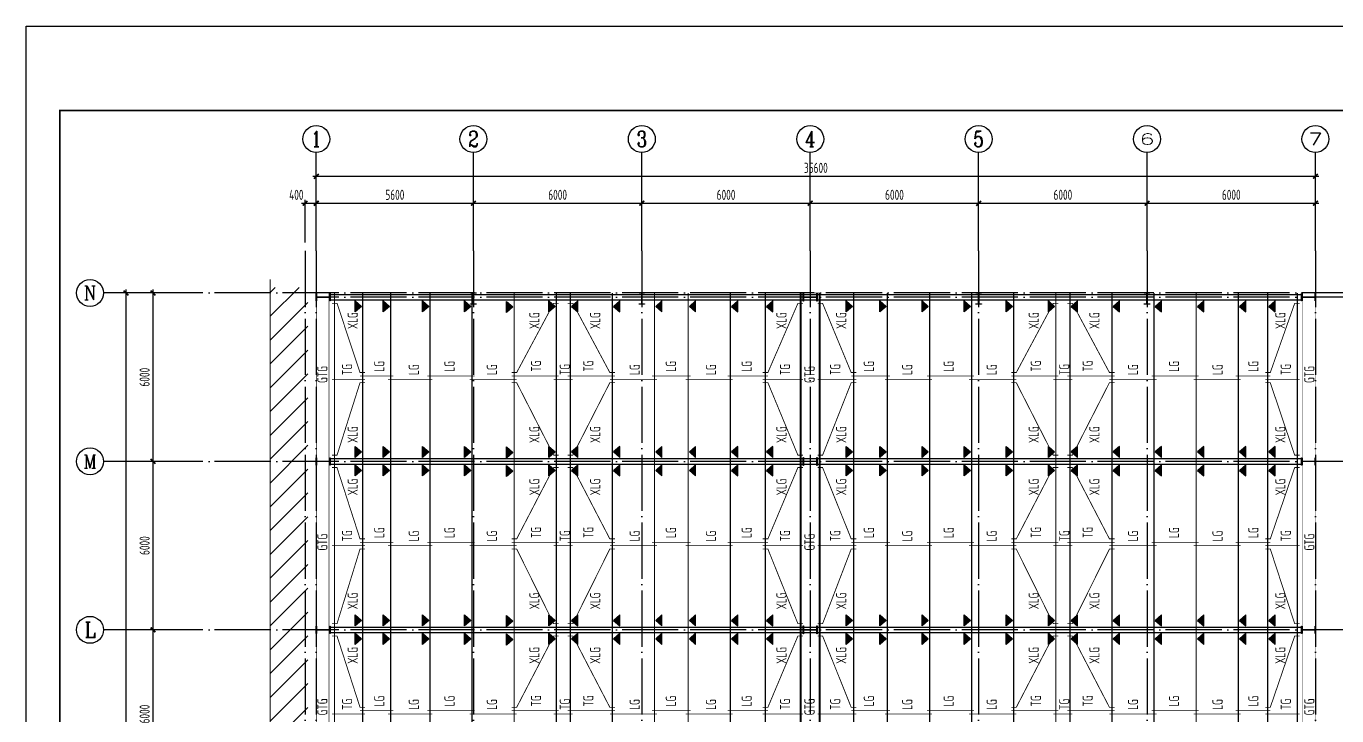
# Model space of a CAD drawing. Extents: x -1389621 to 57380, y -92505 to 283644.
# Drawn here: x -164014 to -117320, y 134005 to 158568 of the extents above; entities that cross this region are included whole.
import ezdxf
from ezdxf.enums import TextEntityAlignment as Align

# ---------------------------------------------------------------- set-up
doc = ezdxf.new("R2010")
doc.units = 0
doc.header["$LTSCALE"] = 100
doc.header["$MEASUREMENT"] = 0
doc.linetypes.add('DOTE', pattern=[2.42, 2, -0.2, 0.02, -0.2])
doc.layers.get('0').update_dxf_attribs({"linetype": 'CONTINUOUS'})
doc.layers.get('Defpoints').update_dxf_attribs({"linetype": 'CONTINUOUS'})
for name, color, linetype in [('10', 7, 'CONTINUOUS'), ('AXIS', 3, 'CONTINUOUS'), ('AXIS_TEXT', 7, 'CONTINUOUS'), ('BORDER', 7, 'CONTINUOUS'), ('DIM', 3, 'CONTINUOUS'), ('DOTE', 1, 'DOTE'), ('PUB_DIM', 3, 'CONTINUOUS'), ('TC', 151, 'CONTINUOUS'), ('散水坡', 3, 'CONTINUOUS'), ('构件号', 1, 'CONTINUOUS'), ('柱子', 3, 'CONTINUOUS'), ('梁', 4, 'CONTINUOUS'), ('短柱', 2, 'CONTINUOUS'), ('系杆支撑', 2, 'CONTINUOUS')]:
    doc.layers.add(name, color=color, linetype=linetype)
for name, color, linetype, lineweight in [('HATCH', 254, 'CONTINUOUS', 0), ('THIN', 7, 'CONTINUOUS', 0), ('数字', 3, 'CONTINUOUS', 20)]:
    doc.layers.add(name, color=color, linetype=linetype, lineweight=lineweight)
doc.styles.add('_TCH_AXIS', font='COMPLEX', dxfattribs={"bigfont": 'GBCBIG'})
doc.styles.add('COMPLEX', font='COMPLEX')
doc.styles.add('TSSD_Dimension', font='tssdeng.shx', dxfattribs={"width": 0.7, "bigfont": 'hztxt.shx'})
doc.styles.add('TSSD_REIN', font='Tssdeng.shx', dxfattribs={"width": 0.7, "bigfont": 'hztxt.shx'})
doc.dimstyles.new('TSSD_100_100', dxfattribs={"dimtxt": 300, "dimasz": 100, "dimexe": 100, "dimexo": 250, "dimgap": 100, "dimtad": 1, "dimdec": 0, "dimzin": 0, "dimdsep": 46, "dimtxsty": 'TSSD_Dimension', "dimblk": 'ARCHTICK', "dimblk1": 'ARCHTICK', "dimblk2": 'ARCHTICK', "dimcen": 0, "dimdle": 100, "dimclrt": 7, "dimadec": 0, "dimazin": 0, "dimtfac": 1, "dimtdec": 0, "dimtix": 1, "dimtmove": 2, "dimatfit": 3, "dimfxl": 0, "dimtolj": 1, "dimtzin": 0, "dimarcsym": 0})

# ---------------------------------------------------------------- blocks, each defined once
blk = doc.blocks.new('_ArchTick')
at = {"color": 0, "linetype": 'ByBlock'}
blk.add_lwpolyline([(-0.71, -0.71, 0.5, 0.5, 0), (0.71, 0.71, 0.5, 0.5, 0)], format="xyseb", dxfattribs=at)
blk = doc.blocks.new('*D135')
at = {"layer": 'Defpoints', "color": 0, "ltscale": 100}
for p in [(-159496, 137067), (-158002, 137067), (-158002, 131067)]:
    blk.add_point(p, dxfattribs=at)
at = {"layer": 'DIM', "color": 0, "lineweight": -2, "ltscale": 100}
for p, q in [((-158302, 137067), (-159616, 137067)), ((-159496, 130947), (-159496, 137187)), ((-158302, 131067), (-159616, 131067))]:
    blk.add_line(p, q, dxfattribs=at)
at = {"layer": 'DIM', "color": 0, "lineweight": -2, "ltscale": 100, "xscale": 120, "yscale": 120, "zscale": 120}
for p, rotation in [((-159496, 137067), 90), ((-159496, 131067), 270)]:
    blk.add_blockref('_ArchTick', p, dxfattribs=dict(at, rotation=rotation))
at = {"layer": 'DIM', "color": 7, "ltscale": 100, "insert": (-159796, 134067), "char_height": 360, "attachment_point": 5, "rotation": 90, "style": 'TSSD_Dimension'}
blk.add_mtext('\\A1;6000', dxfattribs=at)
blk = doc.blocks.new('*D136')
at = {"layer": 'Defpoints', "color": 0, "ltscale": 100}
for p in [(-159496, 143067), (-158002, 143067), (-158002, 137067)]:
    blk.add_point(p, dxfattribs=at)
at = {"layer": 'DIM', "color": 0, "lineweight": -2, "ltscale": 100}
for p, q in [((-158302, 143067), (-159616, 143067)), ((-159496, 136947), (-159496, 143187)), ((-158302, 137067), (-159616, 137067))]:
    blk.add_line(p, q, dxfattribs=at)
at = {"layer": 'DIM', "color": 0, "lineweight": -2, "ltscale": 100, "xscale": 120, "yscale": 120, "zscale": 120}
for p, rotation in [((-159496, 143067), 90), ((-159496, 137067), 270)]:
    blk.add_blockref('_ArchTick', p, dxfattribs=dict(at, rotation=rotation))
at = {"layer": 'DIM', "color": 7, "ltscale": 100, "insert": (-159796, 140067), "char_height": 360, "attachment_point": 5, "rotation": 90, "style": 'TSSD_Dimension'}
blk.add_mtext('\\A1;6000', dxfattribs=at)
blk = doc.blocks.new('*D137')
at = {"layer": 'Defpoints', "color": 0, "ltscale": 100}
for p in [(-159496, 149067), (-158002, 149067), (-158002, 143067)]:
    blk.add_point(p, dxfattribs=at)
at = {"layer": 'DIM', "color": 0, "lineweight": -2, "ltscale": 100}
for p, q in [((-158302, 149067), (-159616, 149067)), ((-159496, 142947), (-159496, 149187)), ((-158302, 143067), (-159616, 143067))]:
    blk.add_line(p, q, dxfattribs=at)
at = {"layer": 'DIM', "color": 0, "lineweight": -2, "ltscale": 100, "xscale": 120, "yscale": 120, "zscale": 120}
for p, rotation in [((-159496, 149067), 90), ((-159496, 143067), 270)]:
    blk.add_blockref('_ArchTick', p, dxfattribs=dict(at, rotation=rotation))
at = {"layer": 'DIM', "color": 7, "ltscale": 100, "insert": (-159796, 146067), "char_height": 360, "attachment_point": 5, "rotation": 90, "style": 'TSSD_Dimension'}
blk.add_mtext('\\A1;6000', dxfattribs=at)
blk = doc.blocks.new('*D138')
at = {"layer": 'Defpoints', "color": 0, "ltscale": 100}
for p in [(-160456, 149067), (-157762, 149067), (-157762, 77067)]:
    blk.add_point(p, dxfattribs=at)
at = {"layer": 'DIM', "color": 0, "lineweight": -2, "ltscale": 100}
for p, q in [((-158062, 149067), (-160576, 149067)), ((-160456, 76947), (-160456, 149187)), ((-158062, 77067), (-160576, 77067))]:
    blk.add_line(p, q, dxfattribs=at)
at = {"layer": 'DIM', "color": 0, "lineweight": -2, "ltscale": 100, "xscale": 120, "yscale": 120, "zscale": 120}
for p, rotation in [((-160456, 149067), 90), ((-160456, 77067), 270)]:
    blk.add_blockref('_ArchTick', p, dxfattribs=dict(at, rotation=rotation))
at = {"layer": 'DIM', "color": 7, "ltscale": 100, "insert": (-160756, 113067), "char_height": 360, "attachment_point": 5, "rotation": 90, "style": 'TSSD_Dimension'}
blk.add_mtext('\\A1;72000', dxfattribs=at)
blk = doc.blocks.new('*D160')
at = {"layer": 'Defpoints', "color": 0, "ltscale": 100}
for p in [(-148080, 152263), (-153680, 150567), (-148080, 150567)]:
    blk.add_point(p, dxfattribs=at)
at = {"layer": 'DIM', "color": 0, "lineweight": -2, "ltscale": 100}
for p, q in [((-153800, 152263), (-147960, 152263)), ((-153680, 150867), (-153680, 152383)), ((-148080, 150867), (-148080, 152383))]:
    blk.add_line(p, q, dxfattribs=at)
at = {"layer": 'DIM', "color": 0, "lineweight": -2, "ltscale": 100, "xscale": 120, "yscale": 120, "zscale": 120, "rotation": 180}
blk.add_blockref('_ArchTick', (-153680, 152263), dxfattribs=at)
at = {"layer": 'DIM', "color": 0, "lineweight": -2, "ltscale": 100, "xscale": 120, "yscale": 120, "zscale": 120}
blk.add_blockref('_ArchTick', (-148080, 152263), dxfattribs=at)
at = {"layer": 'DIM', "color": 7, "ltscale": 100, "insert": (-150880, 152563), "char_height": 360, "attachment_point": 5, "style": 'TSSD_Dimension'}
blk.add_mtext('\\A1;5600', dxfattribs=at)
blk = doc.blocks.new('*D161')
at = {"layer": 'Defpoints', "color": 0, "ltscale": 100}
for p in [(-142080, 152263), (-148080, 150567), (-142080, 150567)]:
    blk.add_point(p, dxfattribs=at)
at = {"layer": 'DIM', "color": 0, "lineweight": -2, "ltscale": 100}
for p, q in [((-148200, 152263), (-141960, 152263)), ((-148080, 150867), (-148080, 152383)), ((-142080, 150867), (-142080, 152383))]:
    blk.add_line(p, q, dxfattribs=at)
at = {"layer": 'DIM', "color": 0, "lineweight": -2, "ltscale": 100, "xscale": 120, "yscale": 120, "zscale": 120, "rotation": 180}
blk.add_blockref('_ArchTick', (-148080, 152263), dxfattribs=at)
at = {"layer": 'DIM', "color": 0, "lineweight": -2, "ltscale": 100, "xscale": 120, "yscale": 120, "zscale": 120}
blk.add_blockref('_ArchTick', (-142080, 152263), dxfattribs=at)
at = {"layer": 'DIM', "color": 7, "ltscale": 100, "insert": (-145080, 152563), "char_height": 360, "attachment_point": 5, "style": 'TSSD_Dimension'}
blk.add_mtext('\\A1;6000', dxfattribs=at)
blk = doc.blocks.new('*D162')
at = {"layer": 'Defpoints', "color": 0, "ltscale": 100}
for p in [(-136080, 152263), (-142080, 150567), (-136080, 150567)]:
    blk.add_point(p, dxfattribs=at)
at = {"layer": 'DIM', "color": 0, "lineweight": -2, "ltscale": 100}
for p, q in [((-142200, 152263), (-135960, 152263)), ((-142080, 150867), (-142080, 152383)), ((-136080, 150867), (-136080, 152383))]:
    blk.add_line(p, q, dxfattribs=at)
at = {"layer": 'DIM', "color": 0, "lineweight": -2, "ltscale": 100, "xscale": 120, "yscale": 120, "zscale": 120, "rotation": 180}
blk.add_blockref('_ArchTick', (-142080, 152263), dxfattribs=at)
at = {"layer": 'DIM', "color": 0, "lineweight": -2, "ltscale": 100, "xscale": 120, "yscale": 120, "zscale": 120}
blk.add_blockref('_ArchTick', (-136080, 152263), dxfattribs=at)
at = {"layer": 'DIM', "color": 7, "ltscale": 100, "insert": (-139080, 152563), "char_height": 360, "attachment_point": 5, "style": 'TSSD_Dimension'}
blk.add_mtext('\\A1;6000', dxfattribs=at)
blk = doc.blocks.new('*D163')
at = {"layer": 'Defpoints', "color": 0, "ltscale": 100}
for p in [(-130080, 152263), (-136080, 150567), (-130080, 150567)]:
    blk.add_point(p, dxfattribs=at)
at = {"layer": 'DIM', "color": 0, "lineweight": -2, "ltscale": 100}
for p, q in [((-136200, 152263), (-129960, 152263)), ((-136080, 150867), (-136080, 152383)), ((-130080, 150867), (-130080, 152383))]:
    blk.add_line(p, q, dxfattribs=at)
at = {"layer": 'DIM', "color": 0, "lineweight": -2, "ltscale": 100, "xscale": 120, "yscale": 120, "zscale": 120, "rotation": 180}
blk.add_blockref('_ArchTick', (-136080, 152263), dxfattribs=at)
at = {"layer": 'DIM', "color": 0, "lineweight": -2, "ltscale": 100, "xscale": 120, "yscale": 120, "zscale": 120}
blk.add_blockref('_ArchTick', (-130080, 152263), dxfattribs=at)
at = {"layer": 'DIM', "color": 7, "ltscale": 100, "insert": (-133080, 152563), "char_height": 360, "attachment_point": 5, "style": 'TSSD_Dimension'}
blk.add_mtext('\\A1;6000', dxfattribs=at)
blk = doc.blocks.new('*D164')
at = {"layer": 'Defpoints', "color": 0, "ltscale": 100}
for p in [(-124080, 152263), (-130080, 150567), (-124080, 150567)]:
    blk.add_point(p, dxfattribs=at)
at = {"layer": 'DIM', "color": 0, "lineweight": -2, "ltscale": 100}
for p, q in [((-130200, 152263), (-123960, 152263)), ((-130080, 150867), (-130080, 152383)), ((-124080, 150867), (-124080, 152383))]:
    blk.add_line(p, q, dxfattribs=at)
at = {"layer": 'DIM', "color": 0, "lineweight": -2, "ltscale": 100, "xscale": 120, "yscale": 120, "zscale": 120, "rotation": 180}
blk.add_blockref('_ArchTick', (-130080, 152263), dxfattribs=at)
at = {"layer": 'DIM', "color": 0, "lineweight": -2, "ltscale": 100, "xscale": 120, "yscale": 120, "zscale": 120}
blk.add_blockref('_ArchTick', (-124080, 152263), dxfattribs=at)
at = {"layer": 'DIM', "color": 7, "ltscale": 100, "insert": (-127080, 152563), "char_height": 360, "attachment_point": 5, "style": 'TSSD_Dimension'}
blk.add_mtext('\\A1;6000', dxfattribs=at)
blk = doc.blocks.new('*D165')
at = {"layer": 'Defpoints', "color": 0, "ltscale": 100}
for p in [(-118080, 152263), (-124080, 150567), (-118080, 150567)]:
    blk.add_point(p, dxfattribs=at)
at = {"layer": 'DIM', "color": 0, "lineweight": -2, "ltscale": 100}
for p, q in [((-124200, 152263), (-117960, 152263)), ((-124080, 150867), (-124080, 152383)), ((-118080, 150867), (-118080, 152383))]:
    blk.add_line(p, q, dxfattribs=at)
at = {"layer": 'DIM', "color": 0, "lineweight": -2, "ltscale": 100, "xscale": 120, "yscale": 120, "zscale": 120, "rotation": 180}
blk.add_blockref('_ArchTick', (-124080, 152263), dxfattribs=at)
at = {"layer": 'DIM', "color": 0, "lineweight": -2, "ltscale": 100, "xscale": 120, "yscale": 120, "zscale": 120}
blk.add_blockref('_ArchTick', (-118080, 152263), dxfattribs=at)
at = {"layer": 'DIM', "color": 7, "ltscale": 100, "insert": (-121080, 152563), "char_height": 360, "attachment_point": 5, "style": 'TSSD_Dimension'}
blk.add_mtext('\\A1;6000', dxfattribs=at)
blk = doc.blocks.new('*D166')
at = {"layer": 'Defpoints', "color": 0, "ltscale": 100}
for p in [(-118080, 153223), (-153680, 150327), (-118080, 150327)]:
    blk.add_point(p, dxfattribs=at)
at = {"layer": 'DIM', "color": 0, "lineweight": -2, "ltscale": 100}
for p, q in [((-153800, 153223), (-117960, 153223)), ((-153680, 150627), (-153680, 153343)), ((-118080, 150627), (-118080, 153343))]:
    blk.add_line(p, q, dxfattribs=at)
at = {"layer": 'DIM', "color": 0, "lineweight": -2, "ltscale": 100, "xscale": 120, "yscale": 120, "zscale": 120, "rotation": 180}
blk.add_blockref('_ArchTick', (-153680, 153223), dxfattribs=at)
at = {"layer": 'DIM', "color": 0, "lineweight": -2, "ltscale": 100, "xscale": 120, "yscale": 120, "zscale": 120}
blk.add_blockref('_ArchTick', (-118080, 153223), dxfattribs=at)
at = {"layer": 'DIM', "color": 7, "ltscale": 100, "insert": (-135880, 153523), "char_height": 360, "attachment_point": 5, "style": 'TSSD_Dimension'}
blk.add_mtext('\\A1;35600', dxfattribs=at)
blk = doc.blocks.new('A$C79605478')
at = {"layer": 'PUB_DIM', "linetype": 'Continuous'}
blk.add_hatch(color=6, dxfattribs=at).paths.add_polyline_path([(397, 0), (198, 223), (0, 0)])
at = {"layer": 'PUB_DIM', "color": 6, "linetype": 'Continuous'}
blk.add_lwpolyline([(397, 0), (198, 223), (0, 0)], close=True, dxfattribs=at)
blk = doc.blocks.new('*D329')
at = {"layer": 'Defpoints', "color": 0, "ltscale": 100}
for p in [(-153680, 152263), (-154080, 150567), (-153680, 150567)]:
    blk.add_point(p, dxfattribs=at)
at = {"layer": 'DIM', "color": 0, "lineweight": -2, "ltscale": 100}
for p, q in [((-154200, 152263), (-153560, 152263)), ((-154080, 150867), (-154080, 152383)), ((-153680, 150867), (-153680, 152383))]:
    blk.add_line(p, q, dxfattribs=at)
at = {"layer": 'DIM', "color": 0, "lineweight": -2, "ltscale": 100, "xscale": 120, "yscale": 120, "zscale": 120, "rotation": 180}
blk.add_blockref('_ArchTick', (-154080, 152263), dxfattribs=at)
at = {"layer": 'DIM', "color": 0, "lineweight": -2, "ltscale": 100, "xscale": 120, "yscale": 120, "zscale": 120}
blk.add_blockref('_ArchTick', (-153680, 152263), dxfattribs=at)
at = {"layer": 'DIM', "color": 7, "ltscale": 100, "insert": (-154390, 152563), "char_height": 360, "attachment_point": 5, "style": 'TSSD_Dimension'}
blk.add_mtext('\\A1;400', dxfattribs=at)
blk = doc.blocks.new('_AXISO')
blk.add_circle((0, 0), 0.5)
at = {"layer": 'AXIS_TEXT', "style": 'COMPLEX', "width": 1.041667}
blk.add_attdef('A', text='', height=0.56, dxfattribs=at).set_placement((-0.25, -0.28), (0.25, -0.28), align=Align.FIT)
blk = doc.blocks.new('A$C39F903B5')
at = {"layer": 'HATCH', "ltscale": 100}
h = blk.add_hatch(dxfattribs=at)
h.set_pattern_fill('METAL', color=256, scale=150, style=0)
h.set_pattern_definition([(45, (138305.3, -76586.6), (-424.264, 424.264), [])])
h.paths.add_polyline_path([(1559, 72680), (216, 72680), (220, 36610), (440, 36540), (0, 36420), (220, 36350), (224, 280), (1559, 280)])
h.paths.add_polyline_path([(1130, 36637), (1130, 38047), (590, 38047), (590, 36637)], flags=16)
at = {"layer": '10', "ltscale": 100, "const_width": 0.45}
blk.add_lwpolyline([(216, 72680), (1559, 72680), (1559, 280), (224, 280)], dxfattribs=at)
at = {"layer": 'THIN', "ltscale": 100}
blk.add_lwpolyline([(224, 0), (220, 36350), (0, 36420), (440, 36540), (220, 36610), (216, 72960)], dxfattribs=at)

msp = doc.modelspace()

# ---------------------------------------------------------------- linework, layer by layer
at = {"layer": 'AXIS'}
for p, q in [((-153679.87, 150566.574), (-153679.87, 154068.464)), ((-148079.87, 150566.574), (-148079.87, 154068.464)), ((-142079.87, 150566.574), (-142079.87, 154068.464)), ((-136079.87, 150566.574), (-136079.87, 154068.464)), ((-130079.87, 150566.574), (-130079.87, 154068.464)), ((-124079.87, 150566.574), (-124079.87, 154068.464)), ((-118079.87, 150566.574), (-118079.87, 154068.464)), ((-158001.867, 149066.574), (-161259.612, 149066.574)), ((-158001.867, 143066.574), (-161259.612, 143066.574)), ((-158001.867, 137066.574), (-161259.612, 137066.574))]:
    msp.add_line(p, q, dxfattribs=at)
at = {"layer": 'BORDER'}
msp.add_lwpolyline([(-164013.656, 57648.326), (-164013.656, 158568.326), (-92733.656, 158568.326), (-92733.656, 57648.326)], close=True, dxfattribs=at)
at = {"layer": 'BORDER', "const_width": 60}
msp.add_lwpolyline([(-162813.656, 58848.326), (-162813.656, 155568.326), (-93933.656, 155568.326), (-93933.656, 58848.326)], close=True, dxfattribs=at)
at = {"layer": 'DOTE', "linetype": 'DOTE', "ltscale": 10}
for p, q in [((-154079.87, 150566.574), (-154079.87, 76332.574)), ((-153679.87, 150566.574), (-153679.87, 76332.574)), ((-148079.87, 150566.574), (-148079.87, 76332.574)), ((-142079.87, 150566.574), (-142079.87, 76332.574)), ((-136079.87, 150566.574), (-136079.87, 76332.574)), ((-130079.87, 150566.574), (-130079.87, 76332.574)), ((-124079.87, 150566.574), (-124079.87, 76332.574)), ((-118079.87, 150566.574), (-118079.87, 76332.574)), ((-116579.87, 149066.574), (-158001.867, 149066.574)), ((-116579.87, 148916.574), (-153679.87, 148916.574)), ((-116579.87, 143066.574), (-158001.867, 143066.574)), ((-116579.87, 137066.574), (-158001.867, 137066.574))]:
    msp.add_line(p, q, dxfattribs=at)
at = {"layer": '散水坡', "linetype": 'ByBlock', "ltscale": 100, "const_width": 20}
for points in [[(-153679.87, 149066.574), (-153679.87, 77066.574), (-153229.87, 77066.574), (-153229.87, 149066.574)], [(-136394.87, 149066.574), (-136394.87, 77066.574), (-135764.87, 77066.574), (-135764.87, 149066.574)], [(-118529.87, 149066.574), (-118529.87, 77066.574), (-118079.87, 77066.574), (-118079.87, 149066.574)]]:
    msp.add_lwpolyline(points, close=True, dxfattribs=at)
at = {"layer": '构件号', "const_width": 45}
for points in [[(-153029.87, 149066.574), (-153029.87, 77066.574)], [(-152029.87, 149066.574), (-152029.87, 77066.574)], [(-151029.87, 149066.574), (-151029.87, 77066.574)], [(-149629.87, 149066.574), (-149629.87, 77066.574)], [(-148129.87, 149066.574), (-148129.87, 77066.574)], [(-146629.87, 149066.574), (-146629.87, 77066.574)], [(-145129.87, 149066.574), (-145129.87, 77066.574)], [(-144629.87, 149066.574), (-144629.87, 77066.574)], [(-143129.87, 149066.574), (-143129.87, 77066.574)], [(-141629.87, 149066.574), (-141629.87, 77066.574)], [(-140429.87, 149066.574), (-140429.87, 77066.574)], [(-138929.87, 149066.574), (-138929.87, 77066.574)], [(-137679.87, 149066.574), (-137679.87, 77066.574)], [(-136429.87, 149066.574), (-136429.87, 77066.574)], [(-135729.87, 149066.574), (-135729.87, 77066.574)], [(-134529.87, 149066.574), (-134529.87, 77066.574)], [(-133329.87, 149066.574), (-133329.87, 77066.574)], [(-131829.87, 149066.574), (-131829.87, 77066.574)], [(-130329.87, 149066.574), (-130329.87, 77066.574)], [(-128829.87, 149066.574), (-128829.87, 77066.574)], [(-127329.87, 149066.574), (-127329.87, 77066.574)], [(-126829.87, 149066.574), (-126829.87, 77066.574)], [(-125329.87, 149066.574), (-125329.87, 77066.574)], [(-123829.87, 149066.574), (-123829.87, 77066.574)], [(-122329.87, 149066.574), (-122329.87, 77066.574)], [(-120829.87, 149066.574), (-120829.87, 77066.574)], [(-119779.87, 149066.574), (-119779.87, 77066.574)], [(-118729.87, 149066.574), (-118729.87, 77066.574)]]:
    msp.add_lwpolyline(points, dxfattribs=at)
at = {"layer": '柱子', "ltscale": 100}
for points in [[(-153667.87, 148912.574), (-153667.87, 148786.574), (-153679.87, 148786.574), (-153679.87, 149046.574), (-153667.87, 149046.574), (-153667.87, 148920.574), (-153191.87, 148920.574), (-153191.87, 149046.574), (-153179.87, 149046.574), (-153179.87, 148786.574), (-153191.87, 148786.574), (-153191.87, 148912.574)], [(-148075.87, 148678.574), (-147979.87, 148678.574), (-147979.87, 148666.574), (-148179.87, 148666.574), (-148179.87, 148678.574), (-148083.87, 148678.574), (-148083.87, 149054.574), (-148179.87, 149054.574), (-148179.87, 149066.574), (-147979.87, 149066.574), (-147979.87, 149054.574), (-148075.87, 149054.574)], [(-142075.87, 148678.574), (-141979.87, 148678.574), (-141979.87, 148666.574), (-142179.87, 148666.574), (-142179.87, 148678.574), (-142083.87, 148678.574), (-142083.87, 149054.574), (-142179.87, 149054.574), (-142179.87, 149066.574), (-141979.87, 149066.574), (-141979.87, 149054.574), (-142075.87, 149054.574)], [(-136317.87, 148912.574), (-136317.87, 148776.574), (-136329.87, 148776.574), (-136329.87, 149056.574), (-136317.87, 149056.574), (-136317.87, 148920.574), (-135841.87, 148920.574), (-135841.87, 149056.574), (-135829.87, 149056.574), (-135829.87, 148776.574), (-135841.87, 148776.574), (-135841.87, 148912.574)], [(-130075.87, 148678.574), (-129979.87, 148678.574), (-129979.87, 148666.574), (-130179.87, 148666.574), (-130179.87, 148678.574), (-130083.87, 148678.574), (-130083.87, 149054.574), (-130179.87, 149054.574), (-130179.87, 149066.574), (-129979.87, 149066.574), (-129979.87, 149054.574), (-130075.87, 149054.574)], [(-124075.87, 148678.574), (-123979.87, 148678.574), (-123979.87, 148666.574), (-124179.87, 148666.574), (-124179.87, 148678.574), (-124083.87, 148678.574), (-124083.87, 149054.574), (-124179.87, 149054.574), (-124179.87, 149066.574), (-123979.87, 149066.574), (-123979.87, 149054.574), (-124075.87, 149054.574)], [(-118567.87, 148912.574), (-118567.87, 148786.574), (-118579.87, 148786.574), (-118579.87, 149046.574), (-118567.87, 149046.574), (-118567.87, 148920.574), (-118091.87, 148920.574), (-118091.87, 149046.574), (-118079.87, 149046.574), (-118079.87, 148786.574), (-118091.87, 148786.574), (-118091.87, 148912.574)], [(-153667.87, 143062.574), (-153667.87, 142936.574), (-153679.87, 142936.574), (-153679.87, 143196.574), (-153667.87, 143196.574), (-153667.87, 143070.574), (-153191.87, 143070.574), (-153191.87, 143196.574), (-153179.87, 143196.574), (-153179.87, 142936.574), (-153191.87, 142936.574), (-153191.87, 143062.574)], [(-136317.87, 143062.574), (-136317.87, 142926.574), (-136329.87, 142926.574), (-136329.87, 143206.574), (-136317.87, 143206.574), (-136317.87, 143070.574), (-135841.87, 143070.574), (-135841.87, 143206.574), (-135829.87, 143206.574), (-135829.87, 142926.574), (-135841.87, 142926.574), (-135841.87, 143062.574)], [(-118567.87, 143062.574), (-118567.87, 142936.574), (-118579.87, 142936.574), (-118579.87, 143196.574), (-118567.87, 143196.574), (-118567.87, 143070.574), (-118091.87, 143070.574), (-118091.87, 143196.574), (-118079.87, 143196.574), (-118079.87, 142936.574), (-118091.87, 142936.574), (-118091.87, 143062.574)], [(-153667.87, 137062.574), (-153667.87, 136936.574), (-153679.87, 136936.574), (-153679.87, 137196.574), (-153667.87, 137196.574), (-153667.87, 137070.574), (-153191.87, 137070.574), (-153191.87, 137196.574), (-153179.87, 137196.574), (-153179.87, 136936.574), (-153191.87, 136936.574), (-153191.87, 137062.574)], [(-136317.87, 137062.574), (-136317.87, 136926.574), (-136329.87, 136926.574), (-136329.87, 137206.574), (-136317.87, 137206.574), (-136317.87, 137070.574), (-135841.87, 137070.574), (-135841.87, 137206.574), (-135829.87, 137206.574), (-135829.87, 136926.574), (-135841.87, 136926.574), (-135841.87, 137062.574)], [(-118567.87, 137062.574), (-118567.87, 136936.574), (-118579.87, 136936.574), (-118579.87, 137196.574), (-118567.87, 137196.574), (-118567.87, 137070.574), (-118091.87, 137070.574), (-118091.87, 137196.574), (-118079.87, 137196.574), (-118079.87, 136936.574), (-118091.87, 136936.574), (-118091.87, 137062.574)]]:
    msp.add_lwpolyline(points, close=True, dxfattribs=at)
at = {"layer": '梁', "ltscale": 100}
for p, q in [((-153179.87, 149016.574), (-118579.87, 149016.574)), ((-153179.87, 148816.574), (-118579.87, 148816.574)), ((-153179.87, 143166.574), (-118579.87, 143166.574)), ((-153179.87, 142966.574), (-118579.87, 142966.574)), ((-153179.87, 137166.574), (-118579.87, 137166.574)), ((-153179.87, 136966.574), (-118579.87, 136966.574))]:
    msp.add_line(p, q, dxfattribs=at)
at = {"layer": '系杆支撑', "const_width": 30}
for points in [[(-153119.683, 148696.574), (-152940.057, 148696.574), (-152120.032, 146231.574), (-151939.708, 146231.574)], [(-145040.057, 148696.574), (-145219.683, 148696.574), (-146539.708, 146231.574), (-146720.032, 146231.574)], [(-144719.683, 148696.574), (-144540.057, 148696.574), (-143220.032, 146231.574), (-143039.708, 146231.574)], [(-136340.057, 148696.574), (-136519.683, 148696.574), (-137589.708, 146231.574), (-137770.032, 146231.574)], [(-135819.683, 148696.574), (-135640.057, 148696.574), (-134620.032, 146231.574), (-134439.708, 146231.574)], [(-127240.057, 148696.574), (-127419.683, 148696.574), (-128739.708, 146231.574), (-128920.032, 146231.574)], [(-126919.683, 148696.574), (-126740.057, 148696.574), (-125420.032, 146231.574), (-125239.708, 146231.574)], [(-118640.057, 148696.574), (-118819.683, 148696.574), (-119689.708, 146231.574), (-119870.032, 146231.574)], [(-153119.683, 145991.574), (-151939.708, 145991.574)], [(-153119.683, 143286.574), (-152940.057, 143286.574), (-152120.032, 145871.574), (-151939.708, 145871.574)], [(-152119.683, 146111.574), (-150939.708, 146111.574)], [(-151119.683, 145991.574), (-149539.708, 145991.574)], [(-149719.683, 146111.574), (-148039.708, 146111.574)], [(-148219.683, 145991.574), (-146539.708, 145991.574)], [(-145040.057, 146111.574), (-146720.032, 146111.574)], [(-145040.057, 143286.574), (-145219.683, 143286.574), (-146539.708, 145871.574), (-146720.032, 145871.574)], [(-145219.683, 145991.574), (-144540.057, 145991.574)], [(-144719.683, 146111.574), (-143039.708, 146111.574)], [(-144719.683, 143286.574), (-144540.057, 143286.574), (-143220.032, 145871.574), (-143039.708, 145871.574)], [(-141540.057, 145991.574), (-143220.032, 145991.574)], [(-140340.057, 146111.574), (-141720.032, 146111.574)], [(-138840.057, 145991.574), (-140520.032, 145991.574)], [(-137590.057, 146111.574), (-139020.032, 146111.574)], [(-136340.057, 145991.574), (-137770.032, 145991.574)], [(-136340.057, 143286.574), (-136519.683, 143286.574), (-137589.708, 145871.574), (-137770.032, 145871.574)], [(-135819.683, 145991.574), (-134439.708, 145991.574)], [(-135819.683, 143286.574), (-135640.057, 143286.574), (-134620.032, 145871.574), (-134439.708, 145871.574)], [(-134619.683, 146111.574), (-133240.057, 146111.574)], [(-131740.057, 145991.574), (-133420.032, 145991.574)], [(-130240.057, 146111.574), (-131920.032, 146111.574)], [(-128740.057, 145991.574), (-130420.032, 145991.574)], [(-127240.057, 146111.574), (-128920.032, 146111.574)], [(-127240.057, 143286.574), (-127419.683, 143286.574), (-128739.708, 145871.574), (-128920.032, 145871.574)], [(-127419.683, 145991.574), (-126740.057, 145991.574)], [(-126919.683, 146111.574), (-125239.708, 146111.574)], [(-126919.683, 143286.574), (-126740.057, 143286.574), (-125420.032, 145871.574), (-125239.708, 145871.574)], [(-123740.057, 145991.574), (-125420.032, 145991.574)], [(-122240.057, 146111.574), (-123920.032, 146111.574)], [(-120740.057, 145991.574), (-122420.032, 145991.574)], [(-119690.057, 146111.574), (-120919.683, 146111.574)], [(-118640.057, 145991.574), (-119870.032, 145991.574)], [(-118640.057, 143286.574), (-118819.683, 143286.574), (-119689.708, 145871.574), (-119870.032, 145871.574)], [(-153119.683, 142846.574), (-152940.057, 142846.574), (-152120.032, 140306.574), (-151939.708, 140306.574)], [(-145040.057, 142846.574), (-145219.683, 142846.574), (-146539.708, 140306.574), (-146720.032, 140306.574)], [(-144719.683, 142846.574), (-144540.057, 142846.574), (-143220.032, 140306.574), (-143039.708, 140306.574)], [(-136340.057, 142846.574), (-136519.683, 142846.574), (-137589.708, 140306.574), (-137770.032, 140306.574)], [(-135819.683, 142846.574), (-135640.057, 142846.574), (-134620.032, 140306.574), (-134439.708, 140306.574)], [(-127240.057, 142846.574), (-127419.683, 142846.574), (-128739.708, 140306.574), (-128920.032, 140306.574)], [(-126919.683, 142846.574), (-126740.057, 142846.574), (-125420.032, 140306.574), (-125239.708, 140306.574)], [(-118640.057, 142846.574), (-118819.683, 142846.574), (-119689.708, 140306.574), (-119870.032, 140306.574)], [(-153119.683, 140066.574), (-151939.708, 140066.574)], [(-152119.683, 140186.574), (-150939.708, 140186.574)], [(-151119.683, 140066.574), (-149539.708, 140066.574)], [(-149719.683, 140186.574), (-148039.708, 140186.574)], [(-148219.683, 140066.574), (-146539.708, 140066.574)], [(-145040.057, 140186.574), (-146720.032, 140186.574)], [(-145219.683, 140066.574), (-144540.057, 140066.574)], [(-144719.683, 140186.574), (-143039.708, 140186.574)], [(-141540.057, 140066.574), (-143220.032, 140066.574)], [(-140340.057, 140186.574), (-141720.032, 140186.574)], [(-138840.057, 140066.574), (-140520.032, 140066.574)], [(-137590.057, 140186.574), (-139020.032, 140186.574)], [(-136340.057, 140066.574), (-137770.032, 140066.574)], [(-135819.683, 140066.574), (-134439.708, 140066.574)], [(-134619.683, 140186.574), (-133240.057, 140186.574)], [(-131740.057, 140066.574), (-133420.032, 140066.574)], [(-130240.057, 140186.574), (-131920.032, 140186.574)], [(-128740.057, 140066.574), (-130420.032, 140066.574)], [(-127240.057, 140186.574), (-128920.032, 140186.574)], [(-127419.683, 140066.574), (-126740.057, 140066.574)], [(-126919.683, 140186.574), (-125239.708, 140186.574)], [(-123740.057, 140066.574), (-125420.032, 140066.574)], [(-122240.057, 140186.574), (-123920.032, 140186.574)], [(-120740.057, 140066.574), (-122420.032, 140066.574)], [(-119690.057, 140186.574), (-120919.683, 140186.574)], [(-118640.057, 140066.574), (-119870.032, 140066.574)], [(-153119.683, 137286.574), (-152940.057, 137286.574), (-152120.032, 139946.574), (-151939.708, 139946.574)], [(-145040.057, 137286.574), (-145219.683, 137286.574), (-146539.708, 139946.574), (-146720.032, 139946.574)], [(-144719.683, 137286.574), (-144540.057, 137286.574), (-143220.032, 139946.574), (-143039.708, 139946.574)], [(-136340.057, 137286.574), (-136519.683, 137286.574), (-137589.708, 139946.574), (-137770.032, 139946.574)], [(-135819.683, 137286.574), (-135640.057, 137286.574), (-134620.032, 139946.574), (-134439.708, 139946.574)], [(-127240.057, 137286.574), (-127419.683, 137286.574), (-128739.708, 139946.574), (-128920.032, 139946.574)], [(-126919.683, 137286.574), (-126740.057, 137286.574), (-125420.032, 139946.574), (-125239.708, 139946.574)], [(-118640.057, 137286.574), (-118819.683, 137286.574), (-119689.708, 139946.574), (-119870.032, 139946.574)], [(-153119.683, 136846.574), (-152940.057, 136846.574), (-152120.032, 134306.574), (-151939.708, 134306.574)], [(-145040.057, 136846.574), (-145219.683, 136846.574), (-146539.708, 134306.574), (-146720.032, 134306.574)], [(-144719.683, 136846.574), (-144540.057, 136846.574), (-143220.032, 134306.574), (-143039.708, 134306.574)], [(-136340.057, 136846.574), (-136519.683, 136846.574), (-137589.708, 134306.574), (-137770.032, 134306.574)], [(-135819.683, 136846.574), (-135640.057, 136846.574), (-134620.032, 134306.574), (-134439.708, 134306.574)], [(-127240.057, 136846.574), (-127419.683, 136846.574), (-128739.708, 134306.574), (-128920.032, 134306.574)], [(-126919.683, 136846.574), (-126740.057, 136846.574), (-125420.032, 134306.574), (-125239.708, 134306.574)], [(-118640.057, 136846.574), (-118819.683, 136846.574), (-119689.708, 134306.574), (-119870.032, 134306.574)], [(-153119.683, 134066.574), (-151939.708, 134066.574)], [(-152119.683, 134186.574), (-150939.708, 134186.574)], [(-151119.683, 134066.574), (-149539.708, 134066.574)], [(-149719.683, 134186.574), (-148039.708, 134186.574)], [(-148219.683, 134066.574), (-146539.708, 134066.574)], [(-145040.057, 134186.574), (-146720.032, 134186.574)], [(-145219.683, 134066.574), (-144540.057, 134066.574)], [(-144719.683, 134186.574), (-143039.708, 134186.574)], [(-141540.057, 134066.574), (-143220.032, 134066.574)], [(-140340.057, 134186.574), (-141720.032, 134186.574)], [(-138840.057, 134066.574), (-140520.032, 134066.574)], [(-137590.057, 134186.574), (-139020.032, 134186.574)], [(-136340.057, 134066.574), (-137770.032, 134066.574)], [(-135819.683, 134066.574), (-134439.708, 134066.574)], [(-134619.683, 134186.574), (-133240.057, 134186.574)], [(-131740.057, 134066.574), (-133420.032, 134066.574)], [(-130240.057, 134186.574), (-131920.032, 134186.574)], [(-128740.057, 134066.574), (-130420.032, 134066.574)], [(-127240.057, 134186.574), (-128920.032, 134186.574)], [(-127419.683, 134066.574), (-126740.057, 134066.574)], [(-126919.683, 134186.574), (-125239.708, 134186.574)], [(-123740.057, 134066.574), (-125420.032, 134066.574)], [(-122240.057, 134186.574), (-123920.032, 134186.574)], [(-120740.057, 134066.574), (-122420.032, 134066.574)], [(-119690.057, 134186.574), (-120919.683, 134186.574)], [(-118640.057, 134066.574), (-119870.032, 134066.574)]]:
    msp.add_lwpolyline(points, dxfattribs=at)

# ---------------------------------------------------------------- block references
at = {"layer": 'AXIS'}
ref = msp.add_blockref('_AXISO', (-153680.661, 154548.464), dxfattribs=dict(at, xscale=960, yscale=960, zscale=960))
ref.add_attrib('A', '1', dxfattribs={"layer": 'AXIS_TEXT', "ltscale": 0.5, "height": 559.138, "style": '_TCH_AXIS', "width": 1.555556}).set_placement((-153867.04, 154268.895), (-153494.282, 154268.895), align=Align.FIT)
ref = msp.add_blockref('_AXISO', (-148080.661, 154548.464), dxfattribs=dict(at, xscale=960, yscale=960, zscale=960))
ref.add_attrib('A', '2', dxfattribs={"layer": 'AXIS_TEXT', "ltscale": 0.5, "height": 559.138, "style": '_TCH_AXIS'}).set_placement((-148267.04, 154268.895), (-147894.282, 154268.895), align=Align.FIT)
ref = msp.add_blockref('_AXISO', (-142080.661, 154548.464), dxfattribs=dict(at, xscale=960, yscale=960, zscale=960))
ref.add_attrib('A', '3', dxfattribs={"layer": 'AXIS_TEXT', "ltscale": 0.5, "height": 559.138, "style": '_TCH_AXIS'}).set_placement((-142267.04, 154268.895), (-141894.282, 154268.895), align=Align.FIT)
ref = msp.add_blockref('_AXISO', (-136080.661, 154548.464), dxfattribs=dict(at, xscale=960, yscale=960, zscale=960))
ref.add_attrib('A', '4', dxfattribs={"layer": 'AXIS_TEXT', "ltscale": 0.5, "height": 559.138, "style": '_TCH_AXIS', "width": 0.875}).set_placement((-136267.04, 154268.895), (-135894.282, 154268.895), align=Align.FIT)
ref = msp.add_blockref('_AXISO', (-130080.661, 154548.464), dxfattribs=dict(at, xscale=960, yscale=960, zscale=960))
ref.add_attrib('A', '5', dxfattribs={"layer": 'AXIS_TEXT', "ltscale": 0.5, "height": 559.138, "style": '_TCH_AXIS'}).set_placement((-130267.04, 154268.895), (-129894.282, 154268.895), align=Align.FIT)
ref = msp.add_blockref('_AXISO', (-124080.661, 154548.464), dxfattribs=dict(at, xscale=960, yscale=960, zscale=960))
ref.add_attrib('A', '6', dxfattribs={"layer": 'AXIS_TEXT', "ltscale": 0.5, "height": 394.135, "style": '_TCH_AXIS', "width": 2.071429}).set_placement((-124352.802, 154351.397), (-123808.521, 154351.397), align=Align.FIT)
ref = msp.add_blockref('_AXISO', (-118080.661, 154548.464), dxfattribs=dict(at, xscale=960, yscale=960, zscale=960))
ref.add_attrib('A', '7', dxfattribs={"layer": 'AXIS_TEXT', "ltscale": 0.5, "height": 442.515, "style": '_TCH_AXIS', "width": 1.714286}).set_placement((-118333.527, 154327.207), (-117827.795, 154327.207), align=Align.FIT)
ref = msp.add_blockref('_AXISO', (-161739.612, 149066.574), dxfattribs=dict(at, xscale=960, yscale=960, zscale=960))
ref.add_attrib('A', 'N', dxfattribs={"layer": 'AXIS_TEXT', "ltscale": 0.5, "height": 498.312, "style": '_TCH_AXIS'}).set_placement((-161965.039, 148817.418), (-161514.185, 148817.418), align=Align.FIT)
ref = msp.add_blockref('_AXISO', (-161739.612, 143066.574), dxfattribs=dict(at, xscale=960, yscale=960, zscale=960))
ref.add_attrib('A', 'M', dxfattribs={"layer": 'AXIS_TEXT', "ltscale": 0.5, "height": 475.176, "style": '_TCH_AXIS'}).set_placement((-161977.2, 142828.986), (-161502.024, 142828.986), align=Align.FIT)
ref = msp.add_blockref('_AXISO', (-161739.612, 137066.574), dxfattribs=dict(at, xscale=960, yscale=960, zscale=960))
ref.add_attrib('A', 'L', dxfattribs={"layer": 'AXIS_TEXT', "ltscale": 0.5, "height": 546.829, "style": '_TCH_AXIS'}).set_placement((-161934.908, 136793.159), (-161544.316, 136793.159), align=Align.FIT)
at = {"layer": 'TC', "linetype": 'ByBlock', "ltscale": 100, "xscale": -1, "rotation": 270}
for p in [(-152296.663, 148389.969), (-151296.663, 148389.969), (-149896.663, 148389.969), (-148396.663, 148389.969), (-146896.663, 148368.806), (-145396.663, 148389.969), (-134796.663, 148389.969), (-133596.663, 148389.969), (-132096.663, 148389.969), (-130596.663, 148389.969), (-129096.663, 148389.969), (-127596.663, 148389.969), (-152296.663, 143204.651), (-151296.663, 143204.651), (-149896.663, 143204.651), (-148396.663, 143204.651), (-146896.663, 143183.488), (-145396.663, 143204.651), (-134796.663, 143204.651), (-133596.663, 143204.651), (-132096.663, 143204.651), (-130596.663, 143204.651), (-129096.663, 143204.651), (-127596.663, 143204.651), (-152296.663, 142546.871), (-151296.663, 142546.871), (-149896.663, 142546.871), (-148396.663, 142546.871), (-146896.663, 142525.708), (-145396.663, 142546.871), (-134796.663, 142546.871), (-133596.663, 142546.871), (-132096.663, 142546.871), (-130596.663, 142546.871), (-129096.663, 142546.871), (-127596.663, 142546.871), (-152296.663, 137204.651), (-151296.663, 137204.651), (-149896.663, 137204.651), (-148396.663, 137204.651), (-146896.663, 137183.488), (-145396.663, 137204.651), (-134796.663, 137204.651), (-133596.663, 137204.651), (-132096.663, 137204.651), (-130596.663, 137204.651), (-129096.663, 137204.651), (-127596.663, 137204.651), (-152296.663, 136546.871), (-151296.663, 136546.871), (-149896.663, 136546.871), (-148396.663, 136546.871), (-146896.663, 136525.708), (-145396.663, 136546.871), (-134796.663, 136546.871), (-133596.663, 136546.871), (-132096.663, 136546.871), (-130596.663, 136546.871), (-129096.663, 136546.871), (-127596.663, 136546.871)]:
    msp.add_blockref('A$C79605478', p, dxfattribs=at)
at = {"layer": 'TC', "linetype": 'ByBlock', "ltscale": 100, "rotation": 90}
for p in [(-144363.077, 148389.969), (-142863.077, 148389.969), (-141363.077, 148389.969), (-140163.077, 148389.969), (-138663.077, 148389.969), (-137413.077, 148389.969), (-126563.077, 148389.969), (-125063.077, 148389.969), (-123563.077, 148389.969), (-122063.077, 148389.969), (-120563.077, 148389.969), (-119513.077, 148389.969), (-144363.077, 143204.651), (-142863.077, 143204.651), (-141363.077, 143204.651), (-140163.077, 143204.651), (-138663.077, 143204.651), (-137413.077, 143204.651), (-126563.077, 143204.651), (-125063.077, 143204.651), (-123563.077, 143204.651), (-122063.077, 143204.651), (-120563.077, 143204.651), (-119513.077, 143204.651), (-144363.077, 142546.871), (-142863.077, 142546.871), (-141363.077, 142546.871), (-140163.077, 142546.871), (-138663.077, 142546.871), (-137413.077, 142546.871), (-126563.077, 142546.871), (-125063.077, 142546.871), (-123563.077, 142546.871), (-122063.077, 142546.871), (-120563.077, 142546.871), (-119513.077, 142546.871), (-144363.077, 137204.651), (-142863.077, 137204.651), (-141363.077, 137204.651), (-140163.077, 137204.651), (-138663.077, 137204.651), (-137413.077, 137204.651), (-126563.077, 137204.651), (-125063.077, 137204.651), (-123563.077, 137204.651), (-122063.077, 137204.651), (-120563.077, 137204.651), (-119513.077, 137204.651), (-144363.077, 136546.871), (-142863.077, 136546.871), (-141363.077, 136546.871), (-140163.077, 136546.871), (-138663.077, 136546.871), (-137413.077, 136546.871), (-126563.077, 136546.871), (-125063.077, 136546.871), (-123563.077, 136546.871), (-122063.077, 136546.871), (-120563.077, 136546.871), (-119513.077, 136546.871)]:
    msp.add_blockref('A$C79605478', p, dxfattribs=at)
at = {"layer": '短柱', "ltscale": 100}
msp.add_blockref('A$C39F903B5', (-155538.603, 76586.573), dxfattribs=at)

# ---------------------------------------------------------------- texts
at = {"layer": '数字', "ltscale": 100, "style": 'TSSD_REIN', "width": 0.7}
for s, p in [('XLG', (-152202.994, 147784.188)), ('XLG', (-145727.744, 147784.188)), ('XLG', (-143562.696, 147784.188)), ('XLG', (-136925.988, 147784.188)), ('XLG', (-134797.993, 147784.188)), ('XLG', (-127937.512, 147784.188)), ('XLG', (-125774.888, 147784.188)), ('XLG', (-119151.946, 147784.188)), ('LG', (-151255.008, 146264.422)), ('LG', (-148752.743, 146264.422)), ('TG', (-145669.013, 146264.422)), ('TG', (-143807.014, 146264.422)), ('LG', (-140864.212, 146264.422)), ('LG', (-138165.947, 146264.422)), ('LG', (-133809.945, 146264.422)), ('LG', (-130967.946, 146264.422)), ('TG', (-127859.696, 146264.422)), ('TG', (-126017.297, 146264.422)), ('LG', (-122940.099, 146264.422)), ('LG', (-120113.809, 146264.422)), ('GTG', (-153282.669, 145862.331)), ('TG', (-152399.736, 146144.422)), ('LG', (-150024.507, 146144.422)), ('LG', (-147241.733, 146144.422)), ('TG', (-144642.818, 146144.422)), ('LG', (-142155.729, 146144.422)), ('LG', (-139437.673, 146144.422)), ('TG', (-136798.041, 146144.422)), ('GTG', (-135925.029, 145862.331)), ('TG', (-135009.536, 146144.422)), ('LG', (-132444.442, 146144.422)), ('LG', (-129434.148, 146144.422)), ('TG', (-126849.325, 146144.422)), ('LG', (-124401.204, 146144.422)), ('LG', (-121388.983, 146144.422)), ('TG', (-118955.218, 146144.422)), ('GTG', (-118119.523, 145862.331)), ('XLG', (-152202.994, 143724.903)), ('XLG', (-145727.744, 143724.903)), ('XLG', (-143562.696, 143724.903)), ('XLG', (-136925.988, 143724.903)), ('XLG', (-134797.993, 143724.903)), ('XLG', (-127937.512, 143724.903)), ('XLG', (-125774.888, 143724.903)), ('XLG', (-119151.946, 143724.903)), ('XLG', (-152202.994, 141859.188)), ('XLG', (-145727.744, 141859.188)), ('XLG', (-143562.696, 141859.188)), ('XLG', (-136925.988, 141859.188)), ('XLG', (-134797.993, 141859.188)), ('XLG', (-127937.512, 141859.188)), ('XLG', (-125774.888, 141859.188)), ('XLG', (-119151.946, 141859.188)), ('TG', (-152399.736, 140219.422)), ('LG', (-151255.008, 140339.422)), ('LG', (-150024.507, 140219.422)), ('LG', (-148752.743, 140339.422)), ('LG', (-147241.733, 140219.422)), ('TG', (-145669.013, 140339.422)), ('TG', (-144642.818, 140219.422)), ('TG', (-143807.014, 140339.422)), ('LG', (-142155.729, 140219.422)), ('LG', (-140864.212, 140339.422)), ('LG', (-139437.673, 140219.422)), ('LG', (-138165.947, 140339.422)), ('TG', (-136798.041, 140219.422)), ('TG', (-135009.536, 140219.422)), ('LG', (-133809.945, 140339.422)), ('LG', (-132444.442, 140219.422)), ('LG', (-130967.946, 140339.422)), ('LG', (-129434.148, 140219.422)), ('TG', (-127859.696, 140339.422)), ('TG', (-126849.325, 140219.422)), ('TG', (-126017.297, 140339.422)), ('LG', (-124401.204, 140219.422)), ('LG', (-122940.099, 140339.422)), ('LG', (-121388.983, 140219.422)), ('LG', (-120113.809, 140339.422)), ('TG', (-118955.218, 140219.422)), ('GTG', (-153282.669, 139890.933)), ('GTG', (-135925.029, 139890.933)), ('GTG', (-118119.523, 139890.933)), ('XLG', (-152202.994, 137799.903)), ('XLG', (-145727.744, 137799.903)), ('XLG', (-143562.696, 137799.903)), ('XLG', (-136925.988, 137799.903)), ('XLG', (-134797.993, 137799.903)), ('XLG', (-127937.512, 137799.903)), ('XLG', (-125774.888, 137799.903)), ('XLG', (-119151.946, 137799.903)), ('XLG', (-152202.994, 135859.188)), ('XLG', (-145727.744, 135859.188)), ('XLG', (-143562.696, 135859.188)), ('XLG', (-136925.988, 135859.188)), ('XLG', (-134797.993, 135859.188)), ('XLG', (-127937.512, 135859.188)), ('XLG', (-125774.888, 135859.188)), ('XLG', (-119151.946, 135859.188)), ('GTG', (-153282.669, 134023.584)), ('TG', (-152399.736, 134219.422)), ('LG', (-151255.008, 134339.422)), ('LG', (-150024.507, 134219.422)), ('LG', (-148752.743, 134339.422)), ('LG', (-147241.733, 134219.422)), ('TG', (-145669.013, 134339.422)), ('TG', (-144642.818, 134219.422)), ('TG', (-143807.014, 134339.422)), ('LG', (-142155.729, 134219.422)), ('LG', (-140864.212, 134339.422)), ('LG', (-139437.673, 134219.422)), ('LG', (-138165.947, 134339.422)), ('TG', (-136798.041, 134219.422)), ('GTG', (-135925.029, 134023.584)), ('TG', (-135009.536, 134219.422)), ('LG', (-133809.945, 134339.422)), ('LG', (-132444.442, 134219.422)), ('LG', (-130967.946, 134339.422)), ('LG', (-129434.148, 134219.422)), ('TG', (-127859.696, 134339.422)), ('TG', (-126849.325, 134219.422)), ('TG', (-126017.297, 134339.422)), ('LG', (-124401.204, 134219.422)), ('LG', (-122940.099, 134339.422)), ('LG', (-121388.983, 134219.422)), ('LG', (-120113.809, 134339.422)), ('TG', (-118955.218, 134219.422)), ('GTG', (-118119.523, 134023.584))]:
    msp.add_text(s, height=360, rotation=90, dxfattribs=at).set_placement(p)

# ---------------------------------------------------------------- dimensions: what is measured, and where the dimension line sits
at = {"layer": 'DIM', "ltscale": 100}
for p1, p2, distance, picture, middle in [((-153679.87, 150326.574), (-118079.87, 150326.574), 2896.364, '*D166', (-135879.87, 153522.938)), ((-153679.87, 150566.574), (-148079.87, 150566.574), 1696.364, '*D160', (-150879.87, 152562.938)), ((-148079.87, 150566.574), (-142079.87, 150566.574), 1696.364, '*D161', (-145079.87, 152562.938)), ((-142079.87, 150566.574), (-136079.87, 150566.574), 1696.364, '*D162', (-139079.87, 152562.938)), ((-136079.87, 150566.574), (-130079.87, 150566.574), 1696.364, '*D163', (-133079.87, 152562.938)), ((-130079.87, 150566.574), (-124079.87, 150566.574), 1696.364, '*D164', (-127079.87, 152562.938)), ((-124079.87, 150566.574), (-118079.87, 150566.574), 1696.364, '*D165', (-121079.87, 152562.938)), ((-157761.867, 77066.574), (-157761.867, 149066.574), 2694.04, '*D138', (-160755.907, 113066.574)), ((-158001.867, 143066.574), (-158001.867, 149066.574), 1494.04, '*D137', (-159795.907, 146066.574)), ((-158001.867, 137066.574), (-158001.867, 143066.574), 1494.04, '*D136', (-159795.907, 140066.574)), ((-158001.867, 131066.574), (-158001.867, 137066.574), 1494.04, '*D135', (-159795.907, 134066.574))]:
    dim = msp.add_aligned_dim(p1=p1, p2=p2, distance=distance, dimstyle='TSSD_100_100', override={"dimscale": 1.2}, dxfattribs=at)
    dim.commit()
    dim.dimension.update_dxf_attribs({"geometry": picture, "text_midpoint": middle})
dim = msp.add_linear_dim(base=(-153679.87, 152262.938), p1=(-154079.87, 150566.574), p2=(-153679.87, 150566.574), angle=0, dimstyle='TSSD_100_100', override={"dimscale": 1.2}, dxfattribs=at)
dim.commit()
dim.dimension.update_dxf_attribs({"geometry": '*D329', "text_midpoint": (-154389.562, 152562.938), "dimtype": 161})

doc.saveas('drawing.dxf')
